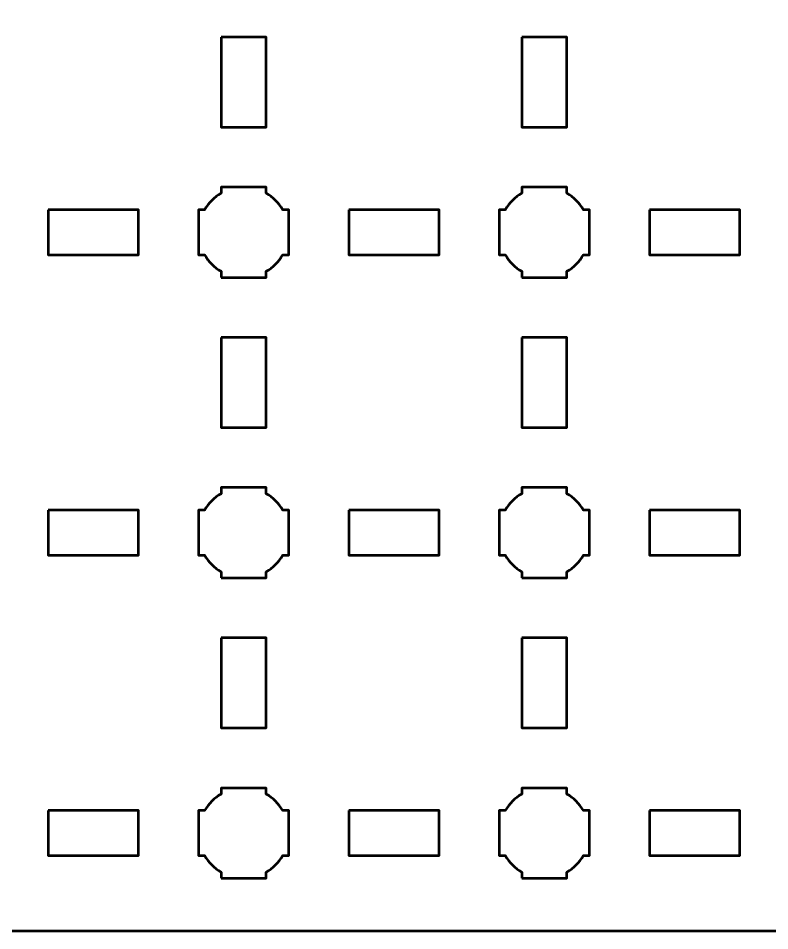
# Model space of a CAD drawing. Header units: centimetres. Extents: x -19.6 to 19.7, y -11.7 to 11.7.
# Drawn here: x -4.5 to 0.5, y -11.65 to -5.58 of the extents above; entities that cross this region are included whole.
import ezdxf

# ---------------------------------------------------------------- set-up
doc = ezdxf.new("R2010")
doc.units = ezdxf.units.CM
doc.header["$MEASUREMENT"] = 0
doc.layers.add('Layer 1', color=7, linetype='Continuous')

msp = doc.modelspace()

# ---------------------------------------------------------------- linework, layer by layer
at = {"layer": 'Layer 1', "lineweight": 53}
for points, knots in [([(-19.14991, 11.65001), (-19.14991, 11.65001), (19.15005, 11.65001), (19.15005, 11.65001), (19.15005, 11.65001), (19.42701, 11.65001), (19.65001, 11.42691), (19.65001, 11.14991), (19.65001, 11.14991), (19.65001, 11.14991), (19.65001, -11.15005), (19.65001, -11.15005), (19.65001, -11.15005), (19.65001, -11.42702), (19.42701, -11.65001), (19.15005, -11.65001), (19.15005, -11.65001), (19.15005, -11.65001), (-19.14991, -11.65001), (-19.14991, -11.65001), (-19.14991, -11.65001), (-19.42691, -11.65001), (-19.65, -11.42702), (-19.65, -11.15005), (-19.65, -11.15005), (-19.65, -11.15005), (-19.65, 11.14991), (-19.65, 11.14991), (-19.65, 11.14991), (-19.65, 11.42691), (-19.42691, 11.65001), (-19.14991, 11.65001)], [0, 0, 0, 0, 0.125, 0.125, 0.125, 0.125, 0.25, 0.25, 0.25, 0.25, 0.375, 0.375, 0.375, 0.375, 0.5, 0.5, 0.5, 0.5, 0.625, 0.625, 0.625, 0.625, 0.75, 0.75, 0.75, 0.75, 0.875, 0.875, 0.875, 0.875, 1, 1, 1, 1]), ([(-3.14992, -5.70003), (-3.14992, -5.70003), (-2.84991, -5.70003), (-2.84991, -5.70003), (-2.84991, -5.70003), (-2.84991, -5.70003), (-2.84991, -6.30003), (-2.84991, -6.30003), (-2.84991, -6.30003), (-2.84991, -6.30003), (-3.14992, -6.30003), (-3.14992, -6.30003), (-3.14992, -6.30003), (-3.14992, -6.30003), (-3.14992, -5.70003), (-3.14992, -5.70003)], [0, 0, 0, 0, 0.25, 0.25, 0.25, 0.25, 0.5, 0.5, 0.5, 0.5, 0.75, 0.75, 0.75, 0.75, 1, 1, 1, 1]), ([(-1.14998, -5.70003), (-1.14998, -5.70003), (-0.84998, -5.70003), (-0.84998, -5.70003), (-0.84998, -5.70003), (-0.84998, -5.70003), (-0.84998, -6.30003), (-0.84998, -6.30003), (-0.84998, -6.30003), (-0.84998, -6.30003), (-1.14998, -6.30003), (-1.14998, -6.30003), (-1.14998, -6.30003), (-1.14998, -6.30003), (-1.14998, -5.70003), (-1.14998, -5.70003)], [0, 0, 0, 0, 0.25, 0.25, 0.25, 0.25, 0.5, 0.5, 0.5, 0.5, 0.75, 0.75, 0.75, 0.75, 1, 1, 1, 1]), ([(-3.14992, -7.29994), (-3.14992, -7.29994), (-3.14992, -7.25983), (-3.14992, -7.25983), (-3.14992, -7.25983), (-3.19553, -7.23352), (-3.23345, -7.19549), (-3.25991, -7.15001), (-3.25991, -7.15001), (-3.25991, -7.15001), (-3.29999, -7.15001), (-3.29999, -7.15001), (-3.29999, -7.15001), (-3.29999, -7.15001), (-3.29999, -6.99994), (-3.29999, -6.99994), (-3.29999, -6.99994), (-3.29999, -6.99994), (-3.29999, -6.85001), (-3.29999, -6.85001), (-3.29999, -6.85001), (-3.29999, -6.85001), (-3.25991, -6.85001), (-3.25991, -6.85001), (-3.25991, -6.85001), (-3.23345, -6.8044), (-3.19553, -6.76651), (-3.14992, -6.74019), (-3.14992, -6.74019), (-3.14992, -6.74019), (-3.14992, -6.69994), (-3.14992, -6.69994), (-3.14992, -6.69994), (-3.14992, -6.69994), (-2.99999, -6.69994), (-2.99999, -6.69994), (-2.99999, -6.69994), (-2.99999, -6.69994), (-2.84991, -6.69994), (-2.84991, -6.69994), (-2.84991, -6.69994), (-2.84991, -6.69994), (-2.84991, -6.74019), (-2.84991, -6.74019), (-2.84991, -6.74019), (-2.80444, -6.76651), (-2.76655, -6.8044), (-2.74009, -6.85001), (-2.74009, -6.85001), (-2.74009, -6.85001), (-2.69998, -6.85001), (-2.69998, -6.85001), (-2.69998, -6.85001), (-2.69998, -6.85001), (-2.69998, -6.99994), (-2.69998, -6.99994), (-2.69998, -6.99994), (-2.69998, -6.99994), (-2.69998, -7.15001), (-2.69998, -7.15001), (-2.69998, -7.15001), (-2.69998, -7.15001), (-2.74009, -7.15001), (-2.74009, -7.15001), (-2.74009, -7.15001), (-2.76655, -7.19549), (-2.80444, -7.23352), (-2.84991, -7.25983), (-2.84991, -7.25983), (-2.84991, -7.25983), (-2.84991, -7.29994), (-2.84991, -7.29994), (-2.84991, -7.29994), (-2.84991, -7.29994), (-2.99999, -7.29994), (-2.99999, -7.29994), (-2.99999, -7.29994), (-2.99999, -7.29994), (-3.14992, -7.29994), (-3.14992, -7.29994)], [0, 0, 0, 0, 0.05, 0.05, 0.05, 0.05, 0.1, 0.1, 0.1, 0.1, 0.15, 0.15, 0.15, 0.15, 0.2, 0.2, 0.2, 0.2, 0.25, 0.25, 0.25, 0.25, 0.3, 0.3, 0.3, 0.3, 0.35, 0.35, 0.35, 0.35, 0.4, 0.4, 0.4, 0.4, 0.45, 0.45, 0.45, 0.45, 0.5, 0.5, 0.5, 0.5, 0.55, 0.55, 0.55, 0.55, 0.6, 0.6, 0.6, 0.6, 0.65, 0.65, 0.65, 0.65, 0.7, 0.7, 0.7, 0.7, 0.75, 0.75, 0.75, 0.75, 0.8, 0.8, 0.8, 0.8, 0.85, 0.85, 0.85, 0.85, 0.9, 0.9, 0.9, 0.9, 0.95, 0.95, 0.95, 0.95, 1, 1, 1, 1]), ([(-1.14998, -7.29994), (-1.14998, -7.29994), (-1.14998, -7.25983), (-1.14998, -7.25983), (-1.14998, -7.25983), (-1.1956, -7.23352), (-1.23349, -7.19549), (-1.2598, -7.15001), (-1.2598, -7.15001), (-1.2598, -7.15001), (-1.30006, -7.15001), (-1.30006, -7.15001), (-1.30006, -7.15001), (-1.30006, -7.15001), (-1.30006, -6.99994), (-1.30006, -6.99994), (-1.30006, -6.99994), (-1.30006, -6.99994), (-1.30006, -6.85001), (-1.30006, -6.85001), (-1.30006, -6.85001), (-1.30006, -6.85001), (-1.2598, -6.85001), (-1.2598, -6.85001), (-1.2598, -6.85001), (-1.23349, -6.8044), (-1.1956, -6.76651), (-1.14998, -6.74019), (-1.14998, -6.74019), (-1.14998, -6.74019), (-1.14998, -6.69994), (-1.14998, -6.69994), (-1.14998, -6.69994), (-1.14998, -6.69994), (-1.00005, -6.69994), (-1.00005, -6.69994), (-1.00005, -6.69994), (-1.00005, -6.69994), (-0.84998, -6.69994), (-0.84998, -6.69994), (-0.84998, -6.69994), (-0.84998, -6.69994), (-0.84998, -6.74019), (-0.84998, -6.74019), (-0.84998, -6.74019), (-0.80451, -6.76651), (-0.76648, -6.8044), (-0.74016, -6.85001), (-0.74016, -6.85001), (-0.74016, -6.85001), (-0.70005, -6.85001), (-0.70005, -6.85001), (-0.70005, -6.85001), (-0.70005, -6.85001), (-0.70005, -6.99994), (-0.70005, -6.99994), (-0.70005, -6.99994), (-0.70005, -6.99994), (-0.70005, -7.15001), (-0.70005, -7.15001), (-0.70005, -7.15001), (-0.70005, -7.15001), (-0.74016, -7.15001), (-0.74016, -7.15001), (-0.74016, -7.15001), (-0.76648, -7.19549), (-0.80451, -7.23352), (-0.84998, -7.25983), (-0.84998, -7.25983), (-0.84998, -7.25983), (-0.84998, -7.29994), (-0.84998, -7.29994), (-0.84998, -7.29994), (-0.84998, -7.29994), (-1.00005, -7.29994), (-1.00005, -7.29994), (-1.00005, -7.29994), (-1.00005, -7.29994), (-1.14998, -7.29994), (-1.14998, -7.29994)], [0, 0, 0, 0, 0.05, 0.05, 0.05, 0.05, 0.1, 0.1, 0.1, 0.1, 0.15, 0.15, 0.15, 0.15, 0.2, 0.2, 0.2, 0.2, 0.25, 0.25, 0.25, 0.25, 0.3, 0.3, 0.3, 0.3, 0.35, 0.35, 0.35, 0.35, 0.4, 0.4, 0.4, 0.4, 0.45, 0.45, 0.45, 0.45, 0.5, 0.5, 0.5, 0.5, 0.55, 0.55, 0.55, 0.55, 0.6, 0.6, 0.6, 0.6, 0.65, 0.65, 0.65, 0.65, 0.7, 0.7, 0.7, 0.7, 0.75, 0.75, 0.75, 0.75, 0.8, 0.8, 0.8, 0.8, 0.85, 0.85, 0.85, 0.85, 0.9, 0.9, 0.9, 0.9, 0.95, 0.95, 0.95, 0.95, 1, 1, 1, 1]), ([(-4.2999, -6.85001), (-4.2999, -6.85001), (-3.6999, -6.85001), (-3.6999, -6.85001), (-3.6999, -6.85001), (-3.6999, -6.85001), (-3.6999, -7.15001), (-3.6999, -7.15001), (-3.6999, -7.15001), (-3.6999, -7.15001), (-4.2999, -7.15001), (-4.2999, -7.15001), (-4.2999, -7.15001), (-4.2999, -7.15001), (-4.2999, -6.85001), (-4.2999, -6.85001)], [0, 0, 0, 0, 0.25, 0.25, 0.25, 0.25, 0.5, 0.5, 0.5, 0.5, 0.75, 0.75, 0.75, 0.75, 1, 1, 1, 1]), ([(-2.29997, -6.85001), (-2.29997, -6.85001), (-1.69996, -6.85001), (-1.69996, -6.85001), (-1.69996, -6.85001), (-1.69996, -6.85001), (-1.69996, -7.15001), (-1.69996, -7.15001), (-1.69996, -7.15001), (-1.69996, -7.15001), (-2.29997, -7.15001), (-2.29997, -7.15001), (-2.29997, -7.15001), (-2.29997, -7.15001), (-2.29997, -6.85001), (-2.29997, -6.85001)], [0, 0, 0, 0, 0.25, 0.25, 0.25, 0.25, 0.5, 0.5, 0.5, 0.5, 0.75, 0.75, 0.75, 0.75, 1, 1, 1, 1]), ([(-0.3, -6.85001), (-0.3, -6.85001), (0.3, -6.85001), (0.3, -6.85001), (0.3, -6.85001), (0.3, -6.85001), (0.3, -7.15001), (0.3, -7.15001), (0.3, -7.15001), (0.3, -7.15001), (-0.3, -7.15001), (-0.3, -7.15001), (-0.3, -7.15001), (-0.3, -7.15001), (-0.3, -6.85001), (-0.3, -6.85001)], [0, 0, 0, 0, 0.25, 0.25, 0.25, 0.25, 0.5, 0.5, 0.5, 0.5, 0.75, 0.75, 0.75, 0.75, 1, 1, 1, 1]), ([(-3.14992, -7.69999), (-3.14992, -7.69999), (-2.84991, -7.69999), (-2.84991, -7.69999), (-2.84991, -7.69999), (-2.84991, -7.69999), (-2.84991, -8.3), (-2.84991, -8.3), (-2.84991, -8.3), (-2.84991, -8.3), (-3.14992, -8.3), (-3.14992, -8.3), (-3.14992, -8.3), (-3.14992, -8.3), (-3.14992, -7.69999), (-3.14992, -7.69999)], [0, 0, 0, 0, 0.25, 0.25, 0.25, 0.25, 0.5, 0.5, 0.5, 0.5, 0.75, 0.75, 0.75, 0.75, 1, 1, 1, 1]), ([(-1.14998, -7.69999), (-1.14998, -7.69999), (-0.84998, -7.69999), (-0.84998, -7.69999), (-0.84998, -7.69999), (-0.84998, -7.69999), (-0.84998, -8.3), (-0.84998, -8.3), (-0.84998, -8.3), (-0.84998, -8.3), (-1.14998, -8.3), (-1.14998, -8.3), (-1.14998, -8.3), (-1.14998, -8.3), (-1.14998, -7.69999), (-1.14998, -7.69999)], [0, 0, 0, 0, 0.25, 0.25, 0.25, 0.25, 0.5, 0.5, 0.5, 0.5, 0.75, 0.75, 0.75, 0.75, 1, 1, 1, 1]), ([(-3.14992, -9.30002), (-3.14992, -9.30002), (-3.14992, -9.2598), (-3.14992, -9.2598), (-3.14992, -9.2598), (-3.19553, -9.23348), (-3.23345, -9.19556), (-3.25991, -9.14995), (-3.25991, -9.14995), (-3.25991, -9.14995), (-3.29999, -9.14995), (-3.29999, -9.14995), (-3.29999, -9.14995), (-3.29999, -9.14995), (-3.29999, -9.00001), (-3.29999, -9.00001), (-3.29999, -9.00001), (-3.29999, -9.00001), (-3.29999, -8.84994), (-3.29999, -8.84994), (-3.29999, -8.84994), (-3.29999, -8.84994), (-3.25991, -8.84994), (-3.25991, -8.84994), (-3.25991, -8.84994), (-3.23345, -8.80447), (-3.19553, -8.76644), (-3.14992, -8.74012), (-3.14992, -8.74012), (-3.14992, -8.74012), (-3.14992, -8.70001), (-3.14992, -8.70001), (-3.14992, -8.70001), (-3.14992, -8.70001), (-2.99999, -8.70001), (-2.99999, -8.70001), (-2.99999, -8.70001), (-2.99999, -8.70001), (-2.84991, -8.70001), (-2.84991, -8.70001), (-2.84991, -8.70001), (-2.84991, -8.70001), (-2.84991, -8.74012), (-2.84991, -8.74012), (-2.84991, -8.74012), (-2.80444, -8.76644), (-2.76655, -8.80447), (-2.74009, -8.84994), (-2.74009, -8.84994), (-2.74009, -8.84994), (-2.69998, -8.84994), (-2.69998, -8.84994), (-2.69998, -8.84994), (-2.69998, -8.84994), (-2.69998, -9.00001), (-2.69998, -9.00001), (-2.69998, -9.00001), (-2.69998, -9.00001), (-2.69998, -9.14995), (-2.69998, -9.14995), (-2.69998, -9.14995), (-2.69998, -9.14995), (-2.74009, -9.14995), (-2.74009, -9.14995), (-2.74009, -9.14995), (-2.76655, -9.19556), (-2.80444, -9.23348), (-2.84991, -9.2598), (-2.84991, -9.2598), (-2.84991, -9.2598), (-2.84991, -9.30002), (-2.84991, -9.30002), (-2.84991, -9.30002), (-2.84991, -9.30002), (-2.99999, -9.30002), (-2.99999, -9.30002), (-2.99999, -9.30002), (-2.99999, -9.30002), (-3.14992, -9.30002), (-3.14992, -9.30002)], [0, 0, 0, 0, 0.05, 0.05, 0.05, 0.05, 0.1, 0.1, 0.1, 0.1, 0.15, 0.15, 0.15, 0.15, 0.2, 0.2, 0.2, 0.2, 0.25, 0.25, 0.25, 0.25, 0.3, 0.3, 0.3, 0.3, 0.35, 0.35, 0.35, 0.35, 0.4, 0.4, 0.4, 0.4, 0.45, 0.45, 0.45, 0.45, 0.5, 0.5, 0.5, 0.5, 0.55, 0.55, 0.55, 0.55, 0.6, 0.6, 0.6, 0.6, 0.65, 0.65, 0.65, 0.65, 0.7, 0.7, 0.7, 0.7, 0.75, 0.75, 0.75, 0.75, 0.8, 0.8, 0.8, 0.8, 0.85, 0.85, 0.85, 0.85, 0.9, 0.9, 0.9, 0.9, 0.95, 0.95, 0.95, 0.95, 1, 1, 1, 1]), ([(-1.14998, -9.30002), (-1.14998, -9.30002), (-1.14998, -9.2598), (-1.14998, -9.2598), (-1.14998, -9.2598), (-1.1956, -9.23348), (-1.23349, -9.19556), (-1.2598, -9.14995), (-1.2598, -9.14995), (-1.2598, -9.14995), (-1.30006, -9.14995), (-1.30006, -9.14995), (-1.30006, -9.14995), (-1.30006, -9.14995), (-1.30006, -9.00001), (-1.30006, -9.00001), (-1.30006, -9.00001), (-1.30006, -9.00001), (-1.30006, -8.84994), (-1.30006, -8.84994), (-1.30006, -8.84994), (-1.30006, -8.84994), (-1.2598, -8.84994), (-1.2598, -8.84994), (-1.2598, -8.84994), (-1.23349, -8.80447), (-1.1956, -8.76644), (-1.14998, -8.74012), (-1.14998, -8.74012), (-1.14998, -8.74012), (-1.14998, -8.70001), (-1.14998, -8.70001), (-1.14998, -8.70001), (-1.14998, -8.70001), (-1.00005, -8.70001), (-1.00005, -8.70001), (-1.00005, -8.70001), (-1.00005, -8.70001), (-0.84998, -8.70001), (-0.84998, -8.70001), (-0.84998, -8.70001), (-0.84998, -8.70001), (-0.84998, -8.74012), (-0.84998, -8.74012), (-0.84998, -8.74012), (-0.80451, -8.76644), (-0.76648, -8.80447), (-0.74016, -8.84994), (-0.74016, -8.84994), (-0.74016, -8.84994), (-0.70005, -8.84994), (-0.70005, -8.84994), (-0.70005, -8.84994), (-0.70005, -8.84994), (-0.70005, -9.00001), (-0.70005, -9.00001), (-0.70005, -9.00001), (-0.70005, -9.00001), (-0.70005, -9.14995), (-0.70005, -9.14995), (-0.70005, -9.14995), (-0.70005, -9.14995), (-0.74016, -9.14995), (-0.74016, -9.14995), (-0.74016, -9.14995), (-0.76648, -9.19556), (-0.80451, -9.23348), (-0.84998, -9.2598), (-0.84998, -9.2598), (-0.84998, -9.2598), (-0.84998, -9.30002), (-0.84998, -9.30002), (-0.84998, -9.30002), (-0.84998, -9.30002), (-1.00005, -9.30002), (-1.00005, -9.30002), (-1.00005, -9.30002), (-1.00005, -9.30002), (-1.14998, -9.30002), (-1.14998, -9.30002)], [0, 0, 0, 0, 0.05, 0.05, 0.05, 0.05, 0.1, 0.1, 0.1, 0.1, 0.15, 0.15, 0.15, 0.15, 0.2, 0.2, 0.2, 0.2, 0.25, 0.25, 0.25, 0.25, 0.3, 0.3, 0.3, 0.3, 0.35, 0.35, 0.35, 0.35, 0.4, 0.4, 0.4, 0.4, 0.45, 0.45, 0.45, 0.45, 0.5, 0.5, 0.5, 0.5, 0.55, 0.55, 0.55, 0.55, 0.6, 0.6, 0.6, 0.6, 0.65, 0.65, 0.65, 0.65, 0.7, 0.7, 0.7, 0.7, 0.75, 0.75, 0.75, 0.75, 0.8, 0.8, 0.8, 0.8, 0.85, 0.85, 0.85, 0.85, 0.9, 0.9, 0.9, 0.9, 0.95, 0.95, 0.95, 0.95, 1, 1, 1, 1]), ([(-4.2999, -8.85008), (-4.2999, -8.85008), (-3.6999, -8.85008), (-3.6999, -8.85008), (-3.6999, -8.85008), (-3.6999, -8.85008), (-3.6999, -9.15009), (-3.6999, -9.15009), (-3.6999, -9.15009), (-3.6999, -9.15009), (-4.2999, -9.15009), (-4.2999, -9.15009), (-4.2999, -9.15009), (-4.2999, -9.15009), (-4.2999, -8.85008), (-4.2999, -8.85008)], [0, 0, 0, 0, 0.25, 0.25, 0.25, 0.25, 0.5, 0.5, 0.5, 0.5, 0.75, 0.75, 0.75, 0.75, 1, 1, 1, 1]), ([(-2.29997, -8.85008), (-2.29997, -8.85008), (-1.69996, -8.85008), (-1.69996, -8.85008), (-1.69996, -8.85008), (-1.69996, -8.85008), (-1.69996, -9.15009), (-1.69996, -9.15009), (-1.69996, -9.15009), (-1.69996, -9.15009), (-2.29997, -9.15009), (-2.29997, -9.15009), (-2.29997, -9.15009), (-2.29997, -9.15009), (-2.29997, -8.85008), (-2.29997, -8.85008)], [0, 0, 0, 0, 0.25, 0.25, 0.25, 0.25, 0.5, 0.5, 0.5, 0.5, 0.75, 0.75, 0.75, 0.75, 1, 1, 1, 1]), ([(-0.3, -8.85008), (-0.3, -8.85008), (0.3, -8.85008), (0.3, -8.85008), (0.3, -8.85008), (0.3, -8.85008), (0.3, -9.15009), (0.3, -9.15009), (0.3, -9.15009), (0.3, -9.15009), (-0.3, -9.15009), (-0.3, -9.15009), (-0.3, -9.15009), (-0.3, -9.15009), (-0.3, -8.85008), (-0.3, -8.85008)], [0, 0, 0, 0, 0.25, 0.25, 0.25, 0.25, 0.5, 0.5, 0.5, 0.5, 0.75, 0.75, 0.75, 0.75, 1, 1, 1, 1]), ([(-3.14992, -9.70007), (-3.14992, -9.70007), (-2.84991, -9.70007), (-2.84991, -9.70007), (-2.84991, -9.70007), (-2.84991, -9.70007), (-2.84991, -10.30007), (-2.84991, -10.30007), (-2.84991, -10.30007), (-2.84991, -10.30007), (-3.14992, -10.30007), (-3.14992, -10.30007), (-3.14992, -10.30007), (-3.14992, -10.30007), (-3.14992, -9.70007), (-3.14992, -9.70007)], [0, 0, 0, 0, 0.25, 0.25, 0.25, 0.25, 0.5, 0.5, 0.5, 0.5, 0.75, 0.75, 0.75, 0.75, 1, 1, 1, 1]), ([(-1.14998, -9.70007), (-1.14998, -9.70007), (-0.84998, -9.70007), (-0.84998, -9.70007), (-0.84998, -9.70007), (-0.84998, -9.70007), (-0.84998, -10.30007), (-0.84998, -10.30007), (-0.84998, -10.30007), (-0.84998, -10.30007), (-1.14998, -10.30007), (-1.14998, -10.30007), (-1.14998, -10.30007), (-1.14998, -10.30007), (-1.14998, -9.70007), (-1.14998, -9.70007)], [0, 0, 0, 0, 0.25, 0.25, 0.25, 0.25, 0.5, 0.5, 0.5, 0.5, 0.75, 0.75, 0.75, 0.75, 1, 1, 1, 1]), ([(-3.14992, -11.29998), (-3.14992, -11.29998), (-3.14992, -11.25987), (-3.14992, -11.25987), (-3.14992, -11.25987), (-3.19553, -11.23356), (-3.23345, -11.19553), (-3.25991, -11.15005), (-3.25991, -11.15005), (-3.25991, -11.15005), (-3.29999, -11.15005), (-3.29999, -11.15005), (-3.29999, -11.15005), (-3.29999, -11.15005), (-3.29999, -10.99998), (-3.29999, -10.99998), (-3.29999, -10.99998), (-3.29999, -10.99998), (-3.29999, -10.85005), (-3.29999, -10.85005), (-3.29999, -10.85005), (-3.29999, -10.85005), (-3.25991, -10.85005), (-3.25991, -10.85005), (-3.25991, -10.85005), (-3.23345, -10.80444), (-3.19553, -10.76655), (-3.14992, -10.74009), (-3.14992, -10.74009), (-3.14992, -10.74009), (-3.14992, -10.69998), (-3.14992, -10.69998), (-3.14992, -10.69998), (-3.14992, -10.69998), (-2.99999, -10.69998), (-2.99999, -10.69998), (-2.99999, -10.69998), (-2.99999, -10.69998), (-2.84991, -10.69998), (-2.84991, -10.69998), (-2.84991, -10.69998), (-2.84991, -10.69998), (-2.84991, -10.74009), (-2.84991, -10.74009), (-2.84991, -10.74009), (-2.80444, -10.76655), (-2.76655, -10.80444), (-2.74009, -10.85005), (-2.74009, -10.85005), (-2.74009, -10.85005), (-2.69998, -10.85005), (-2.69998, -10.85005), (-2.69998, -10.85005), (-2.69998, -10.85005), (-2.69998, -10.99998), (-2.69998, -10.99998), (-2.69998, -10.99998), (-2.69998, -10.99998), (-2.69998, -11.15005), (-2.69998, -11.15005), (-2.69998, -11.15005), (-2.69998, -11.15005), (-2.74009, -11.15005), (-2.74009, -11.15005), (-2.74009, -11.15005), (-2.76655, -11.19553), (-2.80444, -11.23356), (-2.84991, -11.25987), (-2.84991, -11.25987), (-2.84991, -11.25987), (-2.84991, -11.29998), (-2.84991, -11.29998), (-2.84991, -11.29998), (-2.84991, -11.29998), (-2.99999, -11.29998), (-2.99999, -11.29998), (-2.99999, -11.29998), (-2.99999, -11.29998), (-3.14992, -11.29998), (-3.14992, -11.29998)], [0, 0, 0, 0, 0.05, 0.05, 0.05, 0.05, 0.1, 0.1, 0.1, 0.1, 0.15, 0.15, 0.15, 0.15, 0.2, 0.2, 0.2, 0.2, 0.25, 0.25, 0.25, 0.25, 0.3, 0.3, 0.3, 0.3, 0.35, 0.35, 0.35, 0.35, 0.4, 0.4, 0.4, 0.4, 0.45, 0.45, 0.45, 0.45, 0.5, 0.5, 0.5, 0.5, 0.55, 0.55, 0.55, 0.55, 0.6, 0.6, 0.6, 0.6, 0.65, 0.65, 0.65, 0.65, 0.7, 0.7, 0.7, 0.7, 0.75, 0.75, 0.75, 0.75, 0.8, 0.8, 0.8, 0.8, 0.85, 0.85, 0.85, 0.85, 0.9, 0.9, 0.9, 0.9, 0.95, 0.95, 0.95, 0.95, 1, 1, 1, 1]), ([(-1.14998, -11.29998), (-1.14998, -11.29998), (-1.14998, -11.25987), (-1.14998, -11.25987), (-1.14998, -11.25987), (-1.1956, -11.23356), (-1.23349, -11.19553), (-1.2598, -11.15005), (-1.2598, -11.15005), (-1.2598, -11.15005), (-1.30006, -11.15005), (-1.30006, -11.15005), (-1.30006, -11.15005), (-1.30006, -11.15005), (-1.30006, -10.99998), (-1.30006, -10.99998), (-1.30006, -10.99998), (-1.30006, -10.99998), (-1.30006, -10.85005), (-1.30006, -10.85005), (-1.30006, -10.85005), (-1.30006, -10.85005), (-1.2598, -10.85005), (-1.2598, -10.85005), (-1.2598, -10.85005), (-1.23349, -10.80444), (-1.1956, -10.76655), (-1.14998, -10.74009), (-1.14998, -10.74009), (-1.14998, -10.74009), (-1.14998, -10.69998), (-1.14998, -10.69998), (-1.14998, -10.69998), (-1.14998, -10.69998), (-1.00005, -10.69998), (-1.00005, -10.69998), (-1.00005, -10.69998), (-1.00005, -10.69998), (-0.84998, -10.69998), (-0.84998, -10.69998), (-0.84998, -10.69998), (-0.84998, -10.69998), (-0.84998, -10.74009), (-0.84998, -10.74009), (-0.84998, -10.74009), (-0.80451, -10.76655), (-0.76648, -10.80444), (-0.74016, -10.85005), (-0.74016, -10.85005), (-0.74016, -10.85005), (-0.70005, -10.85005), (-0.70005, -10.85005), (-0.70005, -10.85005), (-0.70005, -10.85005), (-0.70005, -10.99998), (-0.70005, -10.99998), (-0.70005, -10.99998), (-0.70005, -10.99998), (-0.70005, -11.15005), (-0.70005, -11.15005), (-0.70005, -11.15005), (-0.70005, -11.15005), (-0.74016, -11.15005), (-0.74016, -11.15005), (-0.74016, -11.15005), (-0.76648, -11.19553), (-0.80451, -11.23356), (-0.84998, -11.25987), (-0.84998, -11.25987), (-0.84998, -11.25987), (-0.84998, -11.29998), (-0.84998, -11.29998), (-0.84998, -11.29998), (-0.84998, -11.29998), (-1.00005, -11.29998), (-1.00005, -11.29998), (-1.00005, -11.29998), (-1.00005, -11.29998), (-1.14998, -11.29998), (-1.14998, -11.29998)], [0, 0, 0, 0, 0.05, 0.05, 0.05, 0.05, 0.1, 0.1, 0.1, 0.1, 0.15, 0.15, 0.15, 0.15, 0.2, 0.2, 0.2, 0.2, 0.25, 0.25, 0.25, 0.25, 0.3, 0.3, 0.3, 0.3, 0.35, 0.35, 0.35, 0.35, 0.4, 0.4, 0.4, 0.4, 0.45, 0.45, 0.45, 0.45, 0.5, 0.5, 0.5, 0.5, 0.55, 0.55, 0.55, 0.55, 0.6, 0.6, 0.6, 0.6, 0.65, 0.65, 0.65, 0.65, 0.7, 0.7, 0.7, 0.7, 0.75, 0.75, 0.75, 0.75, 0.8, 0.8, 0.8, 0.8, 0.85, 0.85, 0.85, 0.85, 0.9, 0.9, 0.9, 0.9, 0.95, 0.95, 0.95, 0.95, 1, 1, 1, 1]), ([(-4.2999, -10.85005), (-4.2999, -10.85005), (-3.6999, -10.85005), (-3.6999, -10.85005), (-3.6999, -10.85005), (-3.6999, -10.85005), (-3.6999, -11.15005), (-3.6999, -11.15005), (-3.6999, -11.15005), (-3.6999, -11.15005), (-4.2999, -11.15005), (-4.2999, -11.15005), (-4.2999, -11.15005), (-4.2999, -11.15005), (-4.2999, -10.85005), (-4.2999, -10.85005)], [0, 0, 0, 0, 0.25, 0.25, 0.25, 0.25, 0.5, 0.5, 0.5, 0.5, 0.75, 0.75, 0.75, 0.75, 1, 1, 1, 1]), ([(-2.29997, -10.85005), (-2.29997, -10.85005), (-1.69996, -10.85005), (-1.69996, -10.85005), (-1.69996, -10.85005), (-1.69996, -10.85005), (-1.69996, -11.15005), (-1.69996, -11.15005), (-1.69996, -11.15005), (-1.69996, -11.15005), (-2.29997, -11.15005), (-2.29997, -11.15005), (-2.29997, -11.15005), (-2.29997, -11.15005), (-2.29997, -10.85005), (-2.29997, -10.85005)], [0, 0, 0, 0, 0.25, 0.25, 0.25, 0.25, 0.5, 0.5, 0.5, 0.5, 0.75, 0.75, 0.75, 0.75, 1, 1, 1, 1]), ([(-0.3, -10.85005), (-0.3, -10.85005), (0.3, -10.85005), (0.3, -10.85005), (0.3, -10.85005), (0.3, -10.85005), (0.3, -11.15005), (0.3, -11.15005), (0.3, -11.15005), (0.3, -11.15005), (-0.3, -11.15005), (-0.3, -11.15005), (-0.3, -11.15005), (-0.3, -11.15005), (-0.3, -10.85005), (-0.3, -10.85005)], [0, 0, 0, 0, 0.25, 0.25, 0.25, 0.25, 0.5, 0.5, 0.5, 0.5, 0.75, 0.75, 0.75, 0.75, 1, 1, 1, 1])]:
    msp.add_open_spline(points, degree=3, knots=knots, dxfattribs=at)

doc.saveas('drawing.dxf')
